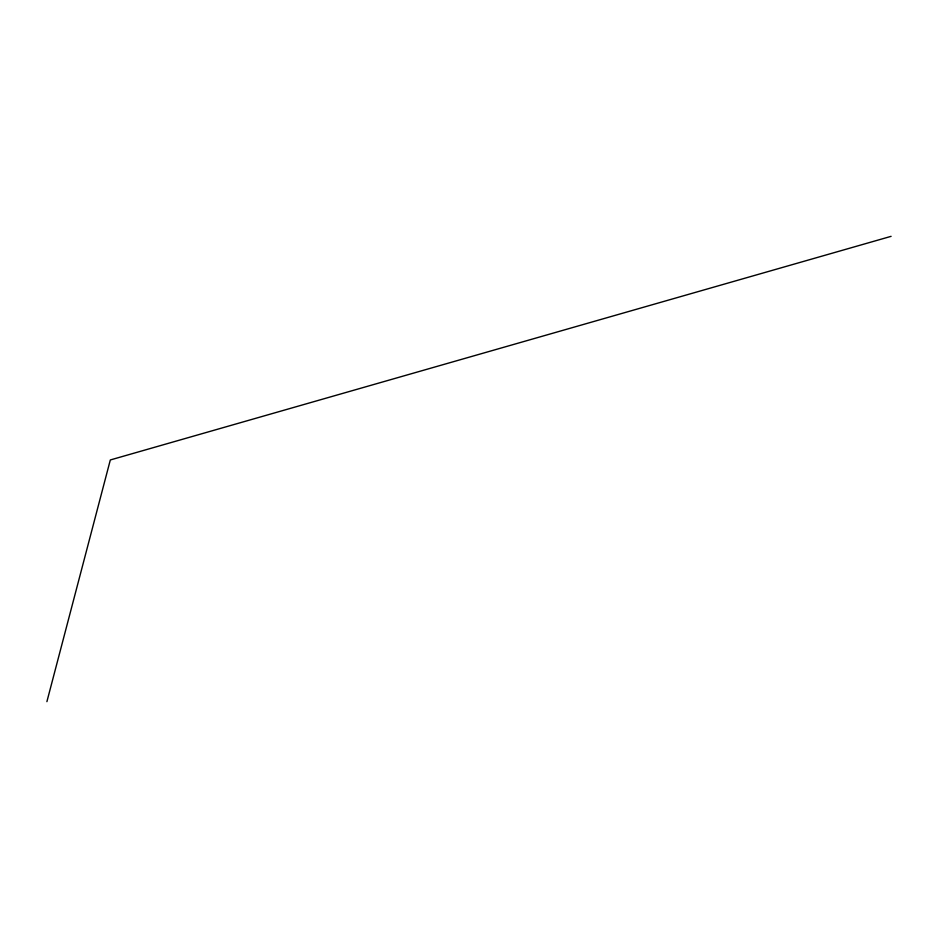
<?xml version="1.0" encoding="UTF-8"?>
<svg xmlns="http://www.w3.org/2000/svg" width="938" height="938" viewBox="0 0 938 938"><rect width="100%" height="100%" fill="white"/><g stroke="black" fill="none" stroke-linecap="round" stroke-linejoin="round"><path stroke-width="1.41" d="M46.9 701.659L110.321 459.96L891.1 236.341"/></g></svg>
